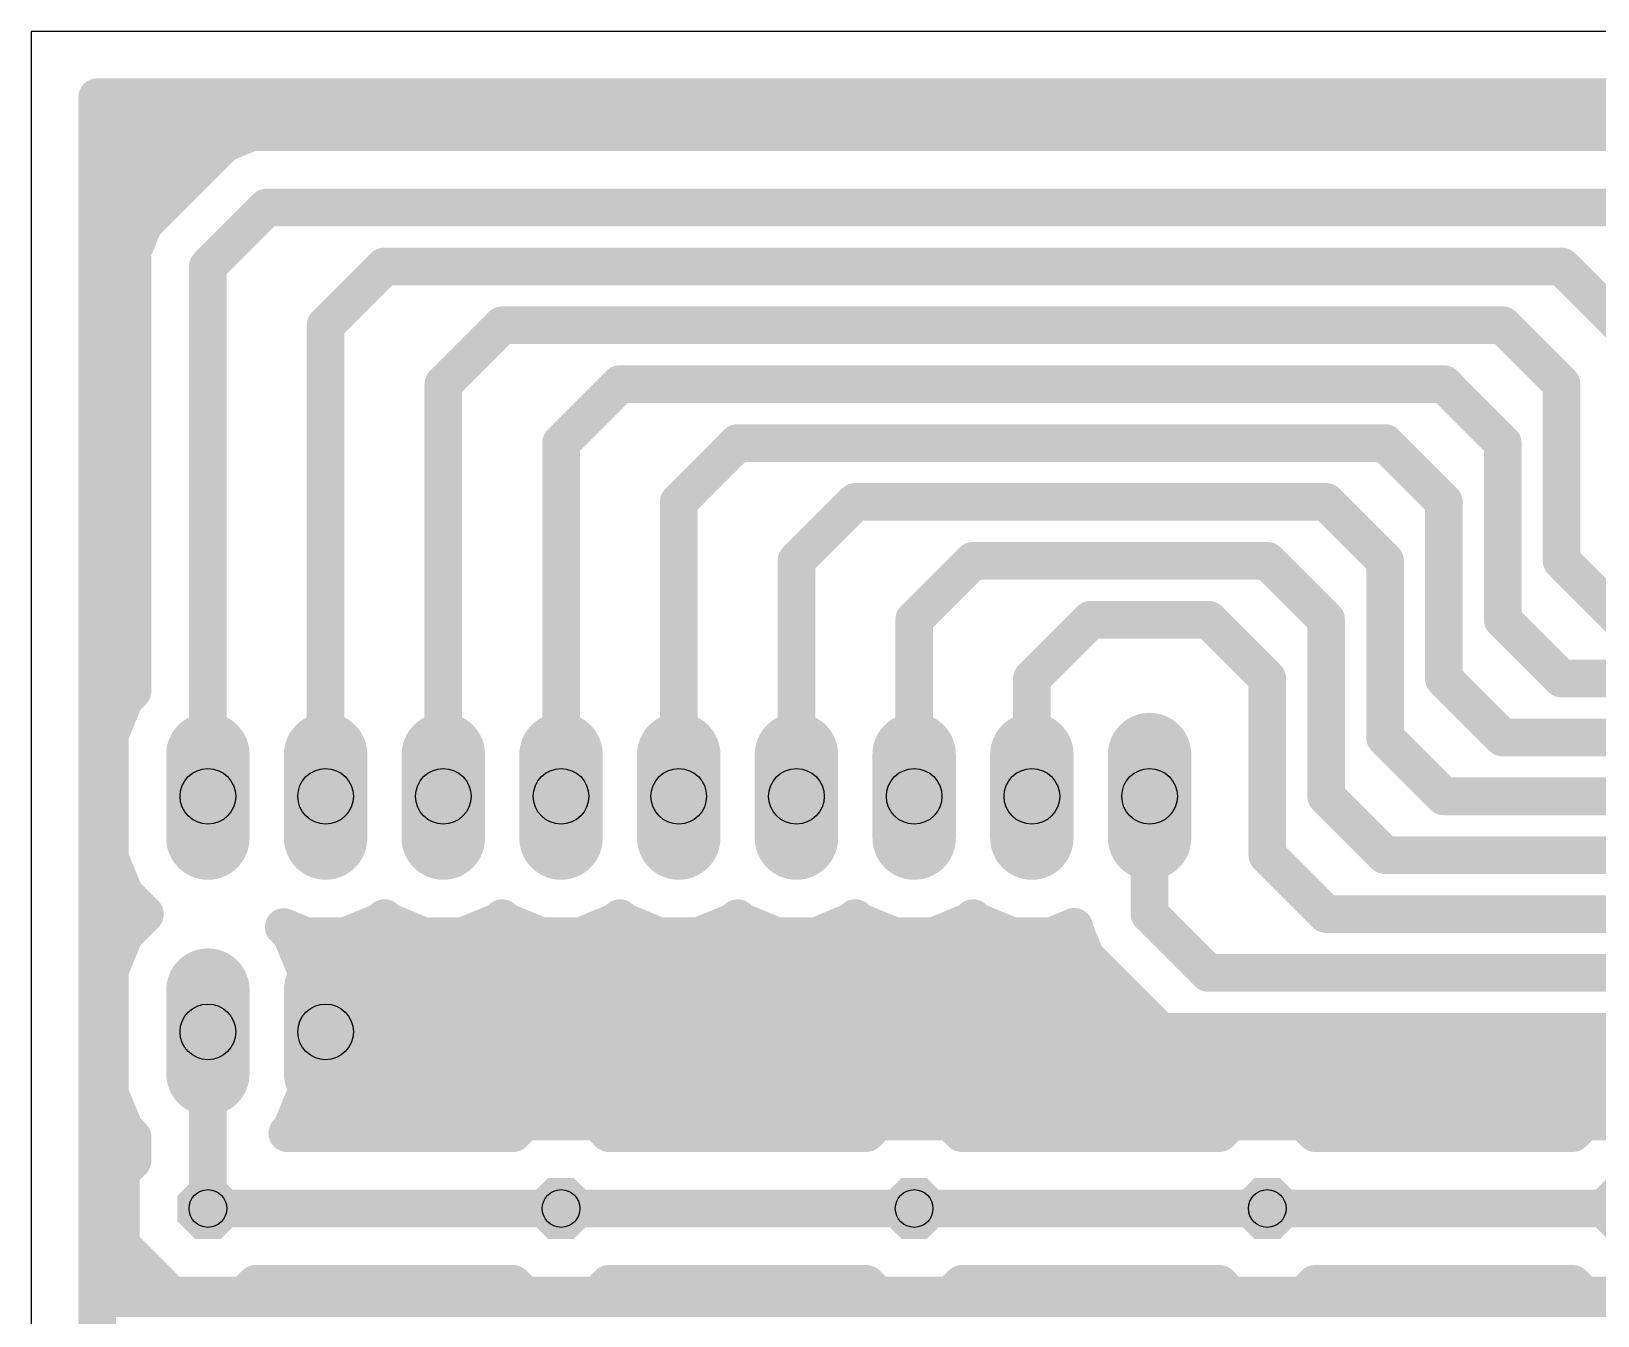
# Model space of a CAD drawing. Extents: x -1.3 to 82.2, y -1.3 to 53.3.
# Drawn here: x -1.27 to 32.53, y 25.63 to 53.33 of the extents above; entities that cross this region are included whole.
import ezdxf

# ---------------------------------------------------------------- set-up
doc = ezdxf.new("R2010")
doc.units = 0
for name, color, linetype in [('16', 174, 'CONTINUOUS'), ('17', 94, 'CONTINUOUS'), ('20', 178, 'CONTINUOUS'), ('44', 250, 'CONTINUOUS')]:
    doc.layers.add(name, color=color, linetype=linetype)

# ---------------------------------------------------------------- blocks, each defined once
blk = doc.blocks.new('OCTAGONP')
at = {"const_width": 0.5}
blk.add_lwpolyline([(-0.25, -0.1036), (-0.25, 0.1036), (-0.1036, 0.25), (0.1036, 0.25), (0.25, 0.1036), (0.25, -0.1036), (0.1036, -0.25), (-0.1036, -0.25), (-0.25, -0.1036), (-0.25, 0.1036)], dxfattribs=at)
blk = doc.blocks.new('LONGP100')
at = {"const_width": 1}
blk.add_lwpolyline([(-0.5, 0), (0.5, 0)], dxfattribs=at)
at = {"const_width": 0.5}
for points in [[(-0.5, 0.25, 1), (-0.5, -0.25)], [(0.5, -0.25, 1), (0.5, 0.25)]]:
    blk.add_lwpolyline(points, format="xyb", dxfattribs=at)

msp = doc.modelspace()

# ---------------------------------------------------------------- linework, layer by layer
at = {"layer": '16', "const_width": 0.8128}
for points in [[(0.1524, 0.1524), (0.1524, 51.9076)], [(0.1524, 51.9076), (80.7976, 51.9076)], [(0.1524, 51.2064), (80.7976, 51.2064)], [(3.4866, 51.1556), (2.8892, 50.9081)], [(33.3434, 51.1556), (3.4866, 51.1556)], [(2.8892, 50.9081), (1.6192, 49.6381)], [(0.1524, 50.3936), (2.3747, 50.3936)], [(1.6192, 49.6381), (1.1619, 49.1808)], [(0.1524, 49.5808), (1.5619, 49.5808)], [(3.81, 49.53), (2.54, 48.26)], [(33.02, 49.53), (3.81, 49.53)], [(1.1619, 49.1808), (0.9144, 48.5834)], [(0.1524, 48.768), (0.9909, 48.768)], [(0.9144, 48.5834), (0.9144, 39.1014)], [(0.1524, 47.9552), (0.9144, 47.9552)], [(2.54, 48.26), (2.54, 36.83)], [(6.35, 48.26), (5.08, 46.99)], [(31.75, 48.26), (6.35, 48.26)], [(33.02, 46.99), (31.75, 48.26)], [(0.1524, 47.1424), (0.9144, 47.1424)], [(5.08, 46.99), (5.08, 36.83)], [(7.62, 45.72), (8.89, 46.99)], [(8.89, 46.99), (30.48, 46.99)], [(30.48, 46.99), (31.75, 45.72)], [(0.1524, 46.3296), (0.9144, 46.3296)], [(7.62, 36.83), (7.62, 45.72)], [(11.43, 45.72), (10.16, 44.45)], [(29.21, 45.72), (11.43, 45.72)], [(30.48, 44.45), (29.21, 45.72)], [(31.75, 45.72), (31.75, 41.91)], [(0.1524, 45.5168), (0.9144, 45.5168)], [(0.1524, 44.704), (0.9144, 44.704)], [(10.16, 44.45), (10.16, 36.83)], [(12.7, 43.18), (13.97, 44.45)], [(13.97, 44.45), (27.94, 44.45)], [(27.94, 44.45), (29.21, 43.18)], [(30.48, 40.64), (30.48, 44.45)], [(0.1524, 43.8912), (0.9144, 43.8912)], [(0.1524, 43.0784), (0.9144, 43.0784)], [(12.7, 36.83), (12.7, 43.18)], [(16.51, 43.18), (15.24, 41.91)], [(26.67, 43.18), (16.51, 43.18)], [(27.94, 41.91), (26.67, 43.18)], [(29.21, 43.18), (29.21, 39.37)], [(0.1524, 42.2656), (0.9144, 42.2656)], [(15.24, 41.91), (15.24, 36.83)], [(17.78, 40.64), (19.05, 41.91)], [(19.05, 41.91), (25.4, 41.91)], [(25.4, 41.91), (26.67, 40.64)], [(27.94, 38.1), (27.94, 41.91)], [(31.75, 41.91), (33.02, 40.64)], [(0.1524, 41.4528), (0.9144, 41.4528)], [(0.1524, 40.64), (0.9144, 40.64)], [(17.78, 36.83), (17.78, 40.64)], [(21.59, 40.64), (20.32, 39.37)], [(24.13, 40.64), (21.59, 40.64)], [(25.4, 39.37), (24.13, 40.64)], [(26.67, 40.64), (26.67, 36.83)], [(31.75, 39.37), (30.48, 40.64)], [(0.1524, 39.8272), (0.9144, 39.8272)], [(20.32, 39.37), (20.32, 36.83)], [(25.4, 35.56), (25.4, 39.37)], [(29.21, 39.37), (30.48, 38.1)], [(72.39, 39.37), (31.75, 39.37)], [(0.1524, 39.0144), (0.8274, 39.0144)], [(0.7434, 38.9304), (0.4208, 38.1515)], [(0.9144, 39.1014), (0.7434, 38.9304)], [(0.1524, 38.2016), (0.4415, 38.2016)], [(0.4208, 38.1515), (0.4208, 35.5085)], [(29.21, 36.83), (27.94, 38.1)], [(30.48, 38.1), (71.12, 38.1)], [(0.1524, 37.3888), (0.4208, 37.3888)], [(22.86, 34.29), (22.86, 36.83)], [(26.67, 36.83), (27.94, 35.56)], [(69.85, 36.83), (29.21, 36.83)], [(0.1524, 36.576), (0.4208, 36.576)], [(0.1524, 35.7632), (0.4208, 35.7632)], [(0.4208, 35.5085), (0.7434, 34.7296)], [(26.67, 34.29), (25.4, 35.56)], [(27.94, 35.56), (68.58, 35.56)], [(0.1524, 34.9504), (0.652, 34.9504)], [(0.7434, 34.7296), (1.183, 34.29)], [(0.1524, 34.1376), (1.0306, 34.1376)], [(1.183, 34.29), (0.7434, 33.8504)], [(5.5015, 33.8108), (6.2804, 34.1334)], [(6.2804, 34.1334), (6.35, 34.203)], [(6.2846, 34.1376), (6.4154, 34.1376)], [(6.35, 34.203), (6.4196, 34.1334)], [(6.4196, 34.1334), (7.1985, 33.8108)], [(8.0415, 33.8108), (8.8204, 34.1334)], [(8.8204, 34.1334), (8.89, 34.203)], [(8.8246, 34.1376), (8.9554, 34.1376)], [(8.89, 34.203), (8.9596, 34.1334)], [(8.9596, 34.1334), (9.7385, 33.8108)], [(10.5815, 33.8108), (11.3604, 34.1334)], [(11.3604, 34.1334), (11.43, 34.203)], [(11.3646, 34.1376), (11.4954, 34.1376)], [(11.43, 34.203), (11.4996, 34.1334)], [(11.4996, 34.1334), (12.2785, 33.8108)], [(13.1215, 33.8108), (13.9004, 34.1334)], [(13.9004, 34.1334), (13.97, 34.203)], [(13.9046, 34.1376), (14.0354, 34.1376)], [(13.97, 34.203), (14.0396, 34.1334)], [(14.0396, 34.1334), (14.8185, 33.8108)], [(15.6615, 33.8108), (16.4404, 34.1334)], [(16.4404, 34.1334), (16.51, 34.203)], [(16.4446, 34.1376), (16.5754, 34.1376)], [(16.51, 34.203), (16.5796, 34.1334)], [(16.5796, 34.1334), (17.3585, 33.8108)], [(18.2015, 33.8108), (18.9804, 34.1334)], [(18.9804, 34.1334), (19.05, 34.203)], [(18.9846, 34.1376), (19.1154, 34.1376)], [(19.05, 34.203), (19.1196, 34.1334)], [(19.1196, 34.1334), (19.8985, 33.8108)], [(24.13, 33.02), (22.86, 34.29)], [(67.31, 34.29), (26.67, 34.29)], [(0.7434, 33.8504), (0.4208, 33.0715)], [(4.3366, 33.8504), (4.1766, 34.0104)], [(4.1766, 34.0104), (4.6585, 33.8108)], [(4.6592, 33.0715), (4.3366, 33.8504)], [(4.6585, 33.8108), (5.5015, 33.8108)], [(7.1985, 33.8108), (8.0415, 33.8108)], [(9.7385, 33.8108), (10.5815, 33.8108)], [(12.2785, 33.8108), (13.1215, 33.8108)], [(14.8185, 33.8108), (15.6615, 33.8108)], [(17.3585, 33.8108), (18.2015, 33.8108)], [(19.8985, 33.8108), (20.7415, 33.8108)], [(20.7415, 33.8108), (21.2344, 34.015)], [(21.2344, 34.015), (21.2344, 33.9666)], [(21.2344, 33.9666), (21.4819, 33.3692)], [(0.1524, 33.3248), (0.5257, 33.3248)], [(0.4208, 33.0715), (0.4208, 30.4285)], [(4.5543, 33.3248), (21.5263, 33.3248)], [(4.6592, 30.4285), (4.6592, 33.0715)], [(21.4819, 33.3692), (21.9392, 32.9119)], [(21.9392, 32.9119), (23.2092, 31.6419)], [(66.04, 33.02), (24.13, 33.02)], [(0.1524, 32.512), (0.4208, 32.512)], [(4.6592, 32.512), (22.3391, 32.512)], [(2.54, 31.75), (2.54, 27.94)], [(5.08, 31.75), (64.77, 31.75)], [(0.1524, 31.6992), (0.4208, 31.6992)], [(4.6592, 31.6992), (23.1518, 31.6992)], [(23.2092, 31.6419), (23.8066, 31.3944)], [(23.8066, 31.3944), (65.3667, 31.3944)], [(0.1524, 30.8864), (0.4208, 30.8864)], [(4.6592, 30.8864), (65.8747, 30.8864)], [(0.4208, 30.4285), (0.7434, 29.6496)], [(4.3366, 29.6496), (4.6592, 30.4285)], [(0.1524, 30.0736), (0.5678, 30.0736)], [(4.5122, 30.0736), (66.6874, 30.0736)], [(9.3814, 29.8196), (9.1274, 29.5656)], [(10.9386, 29.8196), (9.3814, 29.8196)], [(11.1926, 29.5656), (10.9386, 29.8196)], [(17.0014, 29.8196), (16.7474, 29.5656)], [(18.5586, 29.8196), (17.0014, 29.8196)], [(18.8126, 29.5656), (18.5586, 29.8196)], [(24.6214, 29.8196), (24.3674, 29.5656)], [(26.1786, 29.8196), (24.6214, 29.8196)], [(26.4326, 29.5656), (26.1786, 29.8196)], [(32.2414, 29.8196), (31.9874, 29.5656)], [(33.7986, 29.8196), (32.2414, 29.8196)], [(0.7434, 29.6496), (0.9144, 29.4786)], [(0.9144, 29.4786), (0.9144, 28.9726)], [(4.2526, 29.5656), (4.3366, 29.6496)], [(9.1274, 29.5656), (4.2526, 29.5656)], [(16.7474, 29.5656), (11.1926, 29.5656)], [(24.3674, 29.5656), (18.8126, 29.5656)], [(31.9874, 29.5656), (26.4326, 29.5656)], [(0.1524, 29.2608), (0.9144, 29.2608)], [(0.9144, 28.9726), (0.6604, 28.7186)], [(0.6604, 28.7186), (0.6604, 27.1614)], [(0.1524, 28.448), (0.6604, 28.448)], [(2.54, 27.94), (10.16, 27.94)], [(10.16, 27.94), (17.78, 27.94)], [(17.78, 27.94), (25.4, 27.94)], [(25.4, 27.94), (33.02, 27.94)], [(0.1524, 27.6352), (0.6604, 27.6352)], [(0.6604, 27.1614), (1.7614, 26.0604)], [(0.1524, 26.8224), (0.9994, 26.8224)], [(3.3186, 26.0604), (3.5726, 26.3144)], [(3.5726, 26.3144), (9.1274, 26.3144)], [(9.1274, 26.3144), (9.3814, 26.0604)], [(10.9386, 26.0604), (11.1926, 26.3144)], [(11.1926, 26.3144), (16.7474, 26.3144)], [(16.7474, 26.3144), (17.0014, 26.0604)], [(18.5586, 26.0604), (18.8126, 26.3144)], [(18.8126, 26.3144), (24.3674, 26.3144)], [(24.3674, 26.3144), (24.6214, 26.0604)], [(26.1786, 26.0604), (26.4326, 26.3144)], [(26.4326, 26.3144), (31.9874, 26.3144)], [(31.9874, 26.3144), (32.2414, 26.0604)], [(0.1524, 26.0096), (66.9544, 26.0096)], [(1.7614, 26.0604), (3.3186, 26.0604)], [(9.3814, 26.0604), (10.9386, 26.0604)], [(17.0014, 26.0604), (18.5586, 26.0604)], [(24.6214, 26.0604), (26.1786, 26.0604)], [(32.2414, 26.0604), (33.7986, 26.0604)]]:
    msp.add_lwpolyline(points, dxfattribs=at)
at = {"layer": '16', "const_width": 0.4064}
for points in [[(0.3556, 51.9076, 1), (-0.0508, 51.9076)], [(0.1524, 52.1108, 1), (0.1524, 51.7044)], [(0.1524, 51.4096, 1), (0.1524, 51.0032)], [(3.4866, 51.3588, 1), (3.4866, 50.9524)], [(3.5644, 50.9679, 1), (3.4089, 51.3433)], [(2.8114, 51.0958, 1), (2.9669, 50.7204)], [(3.0329, 50.7644, 1), (2.7455, 51.0518)], [(0.1524, 50.5968, 1), (0.1524, 50.1904)], [(2.3747, 50.1904, 1), (2.3747, 50.5968)], [(1.7629, 49.4944, 1), (1.4755, 49.7818)], [(0.1524, 49.784, 1), (0.1524, 49.3776)], [(1.4755, 49.7818, 1), (1.7629, 49.4944)], [(1.5619, 49.3776, 1), (1.5619, 49.784)], [(3.81, 49.7332, 1), (3.81, 49.3268)], [(3.9537, 49.3863, 1), (3.6663, 49.6737)], [(1.0182, 49.3245, 1), (1.3056, 49.0371)], [(1.3496, 49.1031, 1), (0.9741, 49.2586)], [(0.1524, 48.9712, 1), (0.1524, 48.5648)], [(0.9909, 48.5648, 1), (0.9909, 48.9712)], [(1.1176, 48.5834, 1), (0.7112, 48.5834)], [(0.7267, 48.6611, 1), (1.1021, 48.5056)], [(0.1524, 48.1584, 1), (0.1524, 47.752)], [(0.9144, 47.752, 1), (0.9144, 48.1584)], [(2.7432, 48.26, 1), (2.3368, 48.26)], [(2.3963, 48.4037, 1), (2.6837, 48.1163)], [(6.35, 48.4632, 1), (6.35, 48.0568)], [(6.4937, 48.1163, 1), (6.2063, 48.4037)], [(31.8937, 48.4037, 1), (31.6063, 48.1163)], [(31.75, 48.0568, 1), (31.75, 48.4632)], [(0.1524, 47.3456, 1), (0.1524, 46.9392)], [(0.9144, 46.9392, 1), (0.9144, 47.3456)], [(5.2832, 46.99, 1), (4.8768, 46.99)], [(4.9363, 47.1337, 1), (5.2237, 46.8463)], [(8.89, 47.1932, 1), (8.89, 46.7868)], [(9.0337, 46.8463, 1), (8.7463, 47.1337)], [(30.6237, 47.1337, 1), (30.3363, 46.8463)], [(30.48, 46.7868, 1), (30.48, 47.1932)], [(0.1524, 46.5328, 1), (0.1524, 46.1264)], [(0.9144, 46.1264, 1), (0.9144, 46.5328)], [(7.8232, 45.72, 1), (7.4168, 45.72)], [(7.4763, 45.8637, 1), (7.7637, 45.5763)], [(11.43, 45.9232, 1), (11.43, 45.5168)], [(11.5737, 45.5763, 1), (11.2863, 45.8637)], [(29.3537, 45.8637, 1), (29.0663, 45.5763)], [(29.21, 45.5168, 1), (29.21, 45.9232)], [(31.9532, 45.72, 1), (31.5468, 45.72)], [(31.6063, 45.5763, 1), (31.8937, 45.8637)], [(0.1524, 45.72, 1), (0.1524, 45.3136)], [(0.9144, 45.3136, 1), (0.9144, 45.72)], [(0.1524, 44.9072, 1), (0.1524, 44.5008)], [(0.9144, 44.5008, 1), (0.9144, 44.9072)], [(10.3632, 44.45, 1), (9.9568, 44.45)], [(10.0163, 44.5937, 1), (10.3037, 44.3063)], [(13.97, 44.6532, 1), (13.97, 44.2468)], [(14.1137, 44.3063, 1), (13.8263, 44.5937)], [(28.0837, 44.5937, 1), (27.7963, 44.3063)], [(27.94, 44.2468, 1), (27.94, 44.6532)], [(30.6832, 44.45, 1), (30.2768, 44.45)], [(30.3363, 44.3063, 1), (30.6237, 44.5937)], [(0.1524, 44.0944, 1), (0.1524, 43.688)], [(0.9144, 43.688, 1), (0.9144, 44.0944)], [(0.1524, 43.2816, 1), (0.1524, 42.8752)], [(0.9144, 42.8752, 1), (0.9144, 43.2816)], [(12.9032, 43.18, 1), (12.4968, 43.18)], [(12.5563, 43.3237, 1), (12.8437, 43.0363)], [(16.51, 43.3832, 1), (16.51, 42.9768)], [(16.6537, 43.0363, 1), (16.3663, 43.3237)], [(26.8137, 43.3237, 1), (26.5263, 43.0363)], [(26.67, 42.9768, 1), (26.67, 43.3832)], [(29.4132, 43.18, 1), (29.0068, 43.18)], [(29.0663, 43.0363, 1), (29.3537, 43.3237)], [(0.1524, 42.4688, 1), (0.1524, 42.0624)], [(0.9144, 42.0624, 1), (0.9144, 42.4688)], [(15.4432, 41.91, 1), (15.0368, 41.91)], [(15.0963, 42.0537, 1), (15.3837, 41.7663)], [(19.05, 42.1132, 1), (19.05, 41.7068)], [(19.1937, 41.7663, 1), (18.9063, 42.0537)], [(25.5437, 42.0537, 1), (25.2563, 41.7663)], [(25.4, 41.7068, 1), (25.4, 42.1132)], [(28.1432, 41.91, 1), (27.7368, 41.91)], [(27.7963, 41.7663, 1), (28.0837, 42.0537)], [(31.8937, 42.0537, 1), (31.6063, 41.7663)], [(31.5468, 41.91, 1), (31.9532, 41.91)], [(0.1524, 41.656, 1), (0.1524, 41.2496)], [(0.9144, 41.2496, 1), (0.9144, 41.656)], [(0.1524, 40.8432, 1), (0.1524, 40.4368)], [(0.9144, 40.4368, 1), (0.9144, 40.8432)], [(17.9832, 40.64, 1), (17.5768, 40.64)], [(17.6363, 40.7837, 1), (17.9237, 40.4963)], [(21.59, 40.8432, 1), (21.59, 40.4368)], [(21.7337, 40.4963, 1), (21.4463, 40.7837)], [(24.2737, 40.7837, 1), (23.9863, 40.4963)], [(24.13, 40.4368, 1), (24.13, 40.8432)], [(26.8732, 40.64, 1), (26.4668, 40.64)], [(26.5263, 40.4963, 1), (26.8137, 40.7837)], [(30.6237, 40.7837, 1), (30.3363, 40.4963)], [(30.2768, 40.64, 1), (30.6832, 40.64)], [(0.1524, 40.0304, 1), (0.1524, 39.624)], [(0.9144, 39.624, 1), (0.9144, 40.0304)], [(20.5232, 39.37, 1), (20.1168, 39.37)], [(20.1763, 39.5137, 1), (20.4637, 39.2263)], [(25.6032, 39.37, 1), (25.1968, 39.37)], [(25.2563, 39.2263, 1), (25.5437, 39.5137)], [(29.3537, 39.5137, 1), (29.0663, 39.2263)], [(29.0068, 39.37, 1), (29.4132, 39.37)], [(31.75, 39.5732, 1), (31.75, 39.1668)], [(31.6063, 39.2263, 1), (31.8937, 39.5137)], [(0.1524, 39.2176, 1), (0.1524, 38.8112)], [(0.5997, 39.0741, 1), (0.8871, 38.7867)], [(0.9312, 38.8527, 1), (0.5557, 39.0082)], [(0.7112, 39.1014, 1), (1.1176, 39.1014)], [(1.0581, 38.9577, 1), (0.7707, 39.2451)], [(0.8274, 38.8112, 1), (0.8274, 39.2176)], [(0.1524, 38.4048, 1), (0.1524, 37.9984)], [(0.624, 38.1515, 1), (0.2176, 38.1515)], [(0.4415, 37.9984, 1), (0.4415, 38.4048)], [(0.2331, 38.2293, 1), (0.6085, 38.0738)], [(28.0837, 38.2437, 1), (27.7963, 37.9563)], [(27.7368, 38.1, 1), (28.1432, 38.1)], [(30.48, 38.3032, 1), (30.48, 37.8968)], [(30.3363, 37.9563, 1), (30.6237, 38.2437)], [(0.1524, 37.592, 1), (0.1524, 37.1856)], [(0.4208, 37.1856, 1), (0.4208, 37.592)], [(23.0632, 36.83, 1), (22.6568, 36.83)], [(26.8137, 36.9737, 1), (26.5263, 36.6863)], [(29.21, 37.0332, 1), (29.21, 36.6268)], [(0.1524, 36.7792, 1), (0.1524, 36.3728)], [(0.4208, 36.3728, 1), (0.4208, 36.7792)], [(2.3368, 36.83, 1), (2.7432, 36.83)], [(4.8768, 36.83, 1), (5.2832, 36.83)], [(7.4168, 36.83, 1), (7.8232, 36.83)], [(9.9568, 36.83, 1), (10.3632, 36.83)], [(12.4968, 36.83, 1), (12.9032, 36.83)], [(15.0368, 36.83, 1), (15.4432, 36.83)], [(17.5768, 36.83, 1), (17.9832, 36.83)], [(20.1168, 36.83, 1), (20.5232, 36.83)], [(26.4668, 36.83, 1), (26.8732, 36.83)], [(29.0663, 36.6863, 1), (29.3537, 36.9737)], [(0.1524, 35.9664, 1), (0.1524, 35.56)], [(0.4208, 35.56, 1), (0.4208, 35.9664)], [(0.6085, 35.5862, 1), (0.2331, 35.4307)], [(25.5437, 35.7037, 1), (25.2563, 35.4163)], [(27.94, 35.7632, 1), (27.94, 35.3568)], [(27.7963, 35.4163, 1), (28.0837, 35.7037)], [(0.2176, 35.5085, 1), (0.624, 35.5085)], [(25.1968, 35.56, 1), (25.6032, 35.56)], [(0.1524, 35.1536, 1), (0.1524, 34.7472)], [(0.652, 34.7472, 1), (0.652, 35.1536)], [(0.8871, 34.8733, 1), (0.5997, 34.5859)], [(0.5557, 34.6518, 1), (0.9312, 34.8073)], [(0.1524, 34.3408, 1), (0.1524, 33.9344)], [(1.0306, 33.9344, 1), (1.0306, 34.3408)], [(1.3267, 34.1463, 1), (1.0393, 34.4337)], [(1.0393, 34.1463, 1), (1.3267, 34.4337)], [(6.1367, 34.2771, 1), (6.4241, 33.9897)], [(6.2846, 34.3408, 1), (6.2846, 33.9344)], [(6.4937, 34.3467, 1), (6.2063, 34.0593)], [(6.3582, 33.9457, 1), (6.2027, 34.3212)], [(6.4937, 34.0593, 1), (6.2063, 34.3467)], [(6.4973, 34.3212, 1), (6.3418, 33.9457)], [(6.2759, 33.9897, 1), (6.5633, 34.2771)], [(6.4154, 33.9344, 1), (6.4154, 34.3408)], [(8.6767, 34.2771, 1), (8.9641, 33.9897)], [(8.8246, 34.3408, 1), (8.8246, 33.9344)], [(9.0337, 34.3467, 1), (8.7463, 34.0593)], [(8.8982, 33.9457, 1), (8.7427, 34.3212)], [(9.0337, 34.0593, 1), (8.7463, 34.3467)], [(9.0373, 34.3212, 1), (8.8818, 33.9457)], [(8.8159, 33.9897, 1), (9.1033, 34.2771)], [(8.9554, 33.9344, 1), (8.9554, 34.3408)], [(11.2167, 34.2771, 1), (11.5041, 33.9897)], [(11.3646, 34.3408, 1), (11.3646, 33.9344)], [(11.5737, 34.3467, 1), (11.2863, 34.0593)], [(11.4382, 33.9457, 1), (11.2827, 34.3212)], [(11.5737, 34.0593, 1), (11.2863, 34.3467)], [(11.5773, 34.3212, 1), (11.4218, 33.9457)], [(11.3559, 33.9897, 1), (11.6433, 34.2771)], [(11.4954, 33.9344, 1), (11.4954, 34.3408)], [(13.7567, 34.2771, 1), (14.0441, 33.9897)], [(13.9046, 34.3408, 1), (13.9046, 33.9344)], [(14.1137, 34.3467, 1), (13.8263, 34.0593)], [(13.9782, 33.9457, 1), (13.8227, 34.3212)], [(14.1137, 34.0593, 1), (13.8263, 34.3467)], [(14.1173, 34.3212, 1), (13.9618, 33.9457)], [(13.8959, 33.9897, 1), (14.1833, 34.2771)], [(14.0354, 33.9344, 1), (14.0354, 34.3408)], [(16.2967, 34.2771, 1), (16.5841, 33.9897)], [(16.4446, 34.3408, 1), (16.4446, 33.9344)], [(16.6537, 34.3467, 1), (16.3663, 34.0593)], [(16.5182, 33.9457, 1), (16.3627, 34.3212)], [(16.6537, 34.0593, 1), (16.3663, 34.3467)], [(16.6573, 34.3212, 1), (16.5018, 33.9457)], [(16.4359, 33.9897, 1), (16.7233, 34.2771)], [(16.5754, 33.9344, 1), (16.5754, 34.3408)], [(18.8367, 34.2771, 1), (19.1241, 33.9897)], [(18.9846, 34.3408, 1), (18.9846, 33.9344)], [(19.1937, 34.3467, 1), (18.9063, 34.0593)], [(19.0582, 33.9457, 1), (18.9027, 34.3212)], [(19.1937, 34.0593, 1), (18.9063, 34.3467)], [(19.1973, 34.3212, 1), (19.0418, 33.9457)], [(18.9759, 33.9897, 1), (19.2633, 34.2771)], [(19.1154, 33.9344, 1), (19.1154, 34.3408)], [(23.0037, 34.4337, 1), (22.7163, 34.1463)], [(22.6568, 34.29, 1), (23.0632, 34.29)], [(26.67, 34.4932, 1), (26.67, 34.0868)], [(26.5263, 34.1463, 1), (26.8137, 34.4337)], [(0.5997, 33.9941, 1), (0.8871, 33.7067)], [(0.9312, 33.7727, 1), (0.5557, 33.9282)], [(4.3203, 34.1541, 1), (4.0329, 33.8667)], [(4.2544, 34.1981, 1), (4.0988, 33.8227)], [(4.5243, 33.9282, 1), (4.1488, 33.7727)], [(4.1929, 33.7067, 1), (4.4803, 33.9941)], [(4.6585, 34.014, 1), (4.6585, 33.6076)], [(4.5807, 33.6231, 1), (4.7362, 33.9985)], [(5.4238, 33.9985, 1), (5.5793, 33.6231)], [(5.5015, 33.6076, 1), (5.5015, 34.014)], [(7.1985, 34.014, 1), (7.1985, 33.6076)], [(7.1207, 33.6231, 1), (7.2762, 33.9985)], [(7.9638, 33.9985, 1), (8.1193, 33.6231)], [(8.0415, 33.6076, 1), (8.0415, 34.014)], [(9.7385, 34.014, 1), (9.7385, 33.6076)], [(9.6607, 33.6231, 1), (9.8162, 33.9985)], [(10.5038, 33.9985, 1), (10.6593, 33.6231)], [(10.5815, 33.6076, 1), (10.5815, 34.014)], [(12.2785, 34.014, 1), (12.2785, 33.6076)], [(12.2007, 33.6231, 1), (12.3562, 33.9985)], [(13.0438, 33.9985, 1), (13.1993, 33.6231)], [(13.1215, 33.6076, 1), (13.1215, 34.014)], [(14.8185, 34.014, 1), (14.8185, 33.6076)], [(14.7407, 33.6231, 1), (14.8962, 33.9985)], [(15.5838, 33.9985, 1), (15.7393, 33.6231)], [(15.6615, 33.6076, 1), (15.6615, 34.014)], [(17.3585, 34.014, 1), (17.3585, 33.6076)], [(17.2807, 33.6231, 1), (17.4362, 33.9985)], [(18.1238, 33.9985, 1), (18.2793, 33.6231)], [(18.2015, 33.6076, 1), (18.2015, 34.014)], [(19.8985, 34.014, 1), (19.8985, 33.6076)], [(19.8207, 33.6231, 1), (19.9762, 33.9985)], [(20.6638, 33.9985, 1), (20.8193, 33.6231)], [(20.7415, 33.6076, 1), (20.7415, 34.014)], [(21.4376, 34.015, 1), (21.0312, 34.015)], [(21.4221, 34.0444, 1), (21.0467, 33.8889)], [(21.0312, 33.9666, 1), (21.4376, 33.9666)], [(21.3122, 33.8272, 1), (21.1566, 34.2027)], [(0.1524, 33.528, 1), (0.1524, 33.1216)], [(0.624, 33.0715, 1), (0.2176, 33.0715)], [(0.5257, 33.1216, 1), (0.5257, 33.528)], [(4.5543, 33.528, 1), (4.5543, 33.1216)], [(4.8624, 33.0715, 1), (4.456, 33.0715)], [(21.6256, 33.5129, 1), (21.3382, 33.2255)], [(21.2941, 33.2914, 1), (21.6696, 33.4469)], [(21.5263, 33.1216, 1), (21.5263, 33.528)], [(0.2331, 33.1493, 1), (0.6085, 32.9938)], [(4.4715, 32.9938, 1), (4.8469, 33.1493)], [(22.0829, 33.0556, 1), (21.7955, 32.7682)], [(21.7955, 32.7682, 1), (22.0829, 33.0556)], [(24.13, 33.2232, 1), (24.13, 32.8168)], [(23.9863, 32.8763, 1), (24.2737, 33.1637)], [(0.1524, 32.7152, 1), (0.1524, 32.3088)], [(0.4208, 32.3088, 1), (0.4208, 32.7152)], [(4.6592, 32.7152, 1), (4.6592, 32.3088)], [(22.3391, 32.3088, 1), (22.3391, 32.7152)], [(2.7432, 31.75, 1), (2.3368, 31.75)], [(5.08, 31.9532, 1), (5.08, 31.5468)], [(0.1524, 31.9024, 1), (0.1524, 31.496)], [(0.4208, 31.496, 1), (0.4208, 31.9024)], [(4.6592, 31.9024, 1), (4.6592, 31.496)], [(23.2869, 31.8296, 1), (23.1314, 31.4541)], [(23.0655, 31.4982, 1), (23.3529, 31.7856)], [(23.1518, 31.496, 1), (23.1518, 31.9024)], [(23.8066, 31.5976, 1), (23.8066, 31.1912)], [(23.7289, 31.2067, 1), (23.8844, 31.5821)], [(0.1524, 31.0896, 1), (0.1524, 30.6832)], [(0.4208, 30.6832, 1), (0.4208, 31.0896)], [(4.6592, 31.0896, 1), (4.6592, 30.6832)], [(0.6085, 30.5062, 1), (0.2331, 30.3507)], [(4.8469, 30.3507, 1), (4.4715, 30.5062)], [(0.1524, 30.2768, 1), (0.1524, 29.8704)], [(0.2176, 30.4285, 1), (0.624, 30.4285)], [(0.5678, 29.8704, 1), (0.5678, 30.2768)], [(4.5122, 30.2768, 1), (4.5122, 29.8704)], [(4.456, 30.4285, 1), (4.8624, 30.4285)], [(9.3814, 30.0228, 1), (9.3814, 29.6164)], [(9.5251, 29.6759, 1), (9.2378, 29.9633)], [(11.0822, 29.9633, 1), (10.7949, 29.6759)], [(10.9386, 29.6164, 1), (10.9386, 30.0228)], [(17.0014, 30.0228, 1), (17.0014, 29.6164)], [(17.1451, 29.6759, 1), (16.8578, 29.9633)], [(18.7022, 29.9633, 1), (18.4149, 29.6759)], [(18.5586, 29.6164, 1), (18.5586, 30.0228)], [(24.6214, 30.0228, 1), (24.6214, 29.6164)], [(24.7651, 29.6759, 1), (24.4778, 29.9633)], [(26.3222, 29.9633, 1), (26.0349, 29.6759)], [(26.1786, 29.6164, 1), (26.1786, 30.0228)], [(32.2414, 30.0228, 1), (32.2414, 29.6164)], [(32.3851, 29.6759, 1), (32.0978, 29.9633)], [(0.8871, 29.7933, 1), (0.5997, 29.5059)], [(0.5557, 29.5718, 1), (0.9312, 29.7273)], [(1.1176, 29.4786, 1), (0.7112, 29.4786)], [(0.7707, 29.3349, 1), (1.0581, 29.6223)], [(4.2526, 29.7688, 1), (4.2526, 29.3624)], [(4.1089, 29.7093, 1), (4.3963, 29.4219)], [(4.1488, 29.7273, 1), (4.5243, 29.5718)], [(4.4803, 29.5059, 1), (4.1929, 29.7933)], [(8.9838, 29.7093, 1), (9.2711, 29.4219)], [(9.1274, 29.3624, 1), (9.1274, 29.7688)], [(11.1926, 29.7688, 1), (11.1926, 29.3624)], [(11.0489, 29.4219, 1), (11.3362, 29.7093)], [(16.6038, 29.7093, 1), (16.8911, 29.4219)], [(16.7474, 29.3624, 1), (16.7474, 29.7688)], [(18.8126, 29.7688, 1), (18.8126, 29.3624)], [(18.6689, 29.4219, 1), (18.9562, 29.7093)], [(24.2238, 29.7093, 1), (24.5111, 29.4219)], [(24.3674, 29.3624, 1), (24.3674, 29.7688)], [(26.4326, 29.7688, 1), (26.4326, 29.3624)], [(26.2889, 29.4219, 1), (26.5762, 29.7093)], [(31.8438, 29.7093, 1), (32.1311, 29.4219)], [(31.9874, 29.3624, 1), (31.9874, 29.7688)], [(0.1524, 29.464, 1), (0.1524, 29.0576)], [(0.9144, 29.0576, 1), (0.9144, 29.464)], [(0.8636, 28.7186, 1), (0.4572, 28.7186)], [(0.7112, 28.9726, 1), (1.1176, 28.9726)], [(1.0581, 28.8289, 1), (0.7707, 29.1162)], [(0.1524, 28.6512, 1), (0.1524, 28.2448)], [(0.5167, 28.8622, 1), (0.8041, 28.5749)], [(0.6604, 28.2448, 1), (0.6604, 28.6512)], [(2.54, 28.1432, 1), (2.54, 27.7368)], [(2.3368, 27.94, 1), (2.7432, 27.94)], [(10.16, 28.1432, 1), (10.16, 27.7368)], [(10.16, 27.7368, 1), (10.16, 28.1432)], [(17.78, 28.1432, 1), (17.78, 27.7368)], [(17.78, 27.7368, 1), (17.78, 28.1432)], [(25.4, 28.1432, 1), (25.4, 27.7368)], [(25.4, 27.7368, 1), (25.4, 28.1432)], [(0.1524, 27.8384, 1), (0.1524, 27.432)], [(0.6604, 27.432, 1), (0.6604, 27.8384)], [(0.8041, 27.3051, 1), (0.5167, 27.0178)], [(0.1524, 27.0256, 1), (0.1524, 26.6192)], [(0.4572, 27.1614, 1), (0.8636, 27.1614)], [(0.9994, 26.6192, 1), (0.9994, 27.0256)], [(3.5726, 26.5176, 1), (3.5726, 26.1112)], [(3.7162, 26.1707, 1), (3.4289, 26.4581)], [(9.2711, 26.4581, 1), (8.9838, 26.1707)], [(9.1274, 26.1112, 1), (9.1274, 26.5176)], [(11.1926, 26.5176, 1), (11.1926, 26.1112)], [(11.3362, 26.1707, 1), (11.0489, 26.4581)], [(16.8911, 26.4581, 1), (16.6038, 26.1707)], [(16.7474, 26.1112, 1), (16.7474, 26.5176)], [(18.8126, 26.5176, 1), (18.8126, 26.1112)], [(18.9562, 26.1707, 1), (18.6689, 26.4581)], [(24.5111, 26.4581, 1), (24.2238, 26.1707)], [(24.3674, 26.1112, 1), (24.3674, 26.5176)], [(26.4326, 26.5176, 1), (26.4326, 26.1112)], [(26.5762, 26.1707, 1), (26.2889, 26.4581)], [(32.1311, 26.4581, 1), (31.8438, 26.1707)], [(31.9874, 26.1112, 1), (31.9874, 26.5176)], [(0.1524, 26.2128, 1), (0.1524, 25.8064)], [(1.7614, 26.2636, 1), (1.7614, 25.8572)], [(1.6178, 25.9167, 1), (1.9051, 26.2041)], [(3.1749, 26.2041, 1), (3.4622, 25.9167)], [(3.3186, 25.8572, 1), (3.3186, 26.2636)], [(9.3814, 26.2636, 1), (9.3814, 25.8572)], [(9.2378, 25.9167, 1), (9.5251, 26.2041)], [(10.7949, 26.2041, 1), (11.0822, 25.9167)], [(10.9386, 25.8572, 1), (10.9386, 26.2636)], [(17.0014, 26.2636, 1), (17.0014, 25.8572)], [(16.8578, 25.9167, 1), (17.1451, 26.2041)], [(18.4149, 26.2041, 1), (18.7022, 25.9167)], [(18.5586, 25.8572, 1), (18.5586, 26.2636)], [(24.6214, 26.2636, 1), (24.6214, 25.8572)], [(24.4778, 25.9167, 1), (24.7651, 26.2041)], [(26.0349, 26.2041, 1), (26.3222, 25.9167)], [(26.1786, 25.8572, 1), (26.1786, 26.2636)], [(32.2414, 26.2636, 1), (32.2414, 25.8572)], [(32.0978, 25.9167, 1), (32.3851, 26.2041)]]:
    msp.add_lwpolyline(points, format="xyb", dxfattribs=at)
at = {"layer": '20'}
for p, q in [((82.22, 53.33), (-1.27, 53.33)), ((-1.27, 53.33), (-1.27, -1.27))]:
    msp.add_line(p, q, dxfattribs=at)
at = {"layer": '44'}
for centre, radius in [((2.54, 36.83), 0.6), ((5.08, 36.83), 0.6), ((7.62, 36.83), 0.6), ((10.16, 36.83), 0.6), ((12.7, 36.83), 0.6), ((15.24, 36.83), 0.6), ((17.78, 36.83), 0.6), ((20.32, 36.83), 0.6), ((22.86, 36.83), 0.6), ((2.54, 31.75), 0.6), ((5.08, 31.75), 0.6), ((2.54, 27.94), 0.4064), ((10.16, 27.94), 0.4064), ((17.78, 27.94), 0.4064), ((25.4, 27.94), 0.4064)]:
    msp.add_circle(centre, radius, dxfattribs=at)

# ---------------------------------------------------------------- block references
at = {"layer": '17'}
for name, p, xscale, yscale, rotation in [('LONGP100', (2.54, 36.83), 1.8, 1.8, 270), ('LONGP100', (5.08, 36.83), 1.8, 1.8, 270), ('LONGP100', (7.62, 36.83), 1.8, 1.8, 270), ('LONGP100', (10.16, 36.83), 1.8, 1.8, 270), ('LONGP100', (12.7, 36.83), 1.8, 1.8, 270), ('LONGP100', (15.24, 36.83), 1.8, 1.8, 270), ('LONGP100', (17.78, 36.83), 1.8, 1.8, 270), ('LONGP100', (20.32, 36.83), 1.8, 1.8, 270), ('LONGP100', (22.86, 36.83), 1.8, 1.8, 270), ('LONGP100', (2.54, 31.75), 1.8, 1.8, 90), ('LONGP100', (5.08, 31.75), 1.8, 1.8, 90), ('OCTAGONP', (2.54, 27.94), 1.3208, 1.3208, 90), ('OCTAGONP', (10.16, 27.94), 1.3208, 1.3208, 90), ('OCTAGONP', (17.78, 27.94), 1.3208, 1.3208, 90), ('OCTAGONP', (25.4, 27.94), 1.3208, 1.3208, 90), ('OCTAGONP', (33.02, 27.94), 1.3208, 1.3208, 90)]:
    msp.add_blockref(name, p, dxfattribs=dict(at, xscale=xscale, yscale=yscale, rotation=rotation))

doc.saveas('drawing.dxf')
